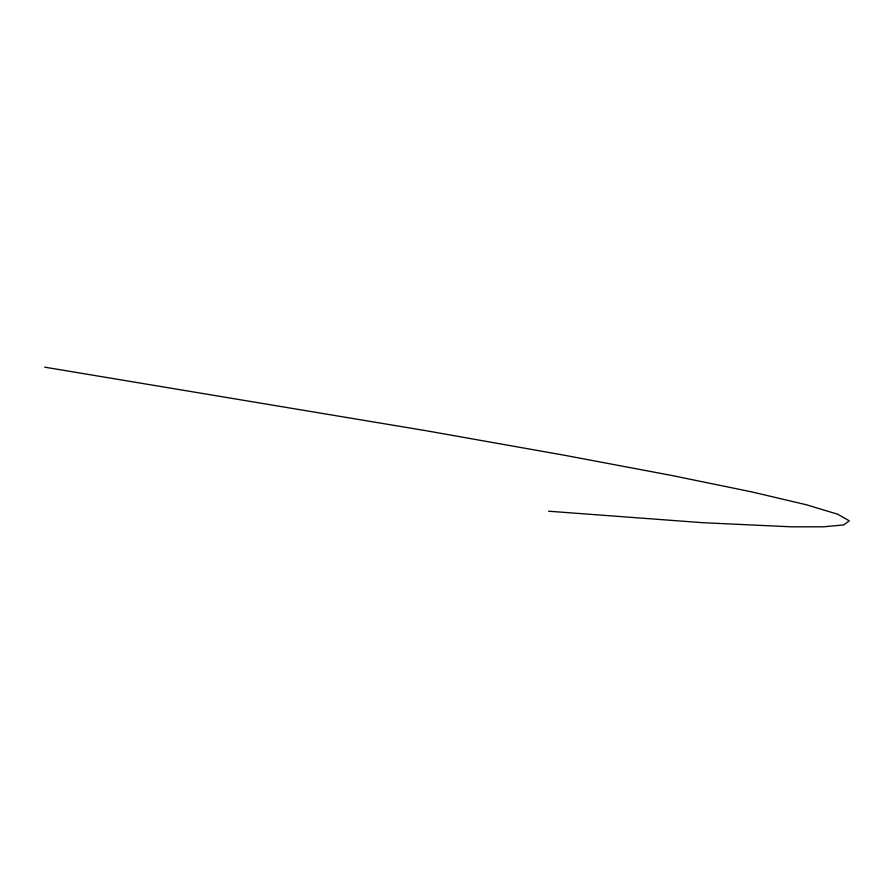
<?xml version="1.0" encoding="UTF-8"?>
<svg xmlns="http://www.w3.org/2000/svg" width="894" height="894" viewBox="0 0 894 894"><rect width="100%" height="100%" fill="white"/><g stroke="black" fill="none" stroke-linecap="round" stroke-linejoin="round"><path stroke-width="1.34" d="M548.614 511.223L702.829 522.699L791.548 526.834L823.553 526.812L843.701 524.923L849.3 520.833L837.622 514.184L805.963 504.652L751.619 491.868L671.875 475.496L564.025 455.18L425.343 430.584L44.7 367.166"/></g></svg>
